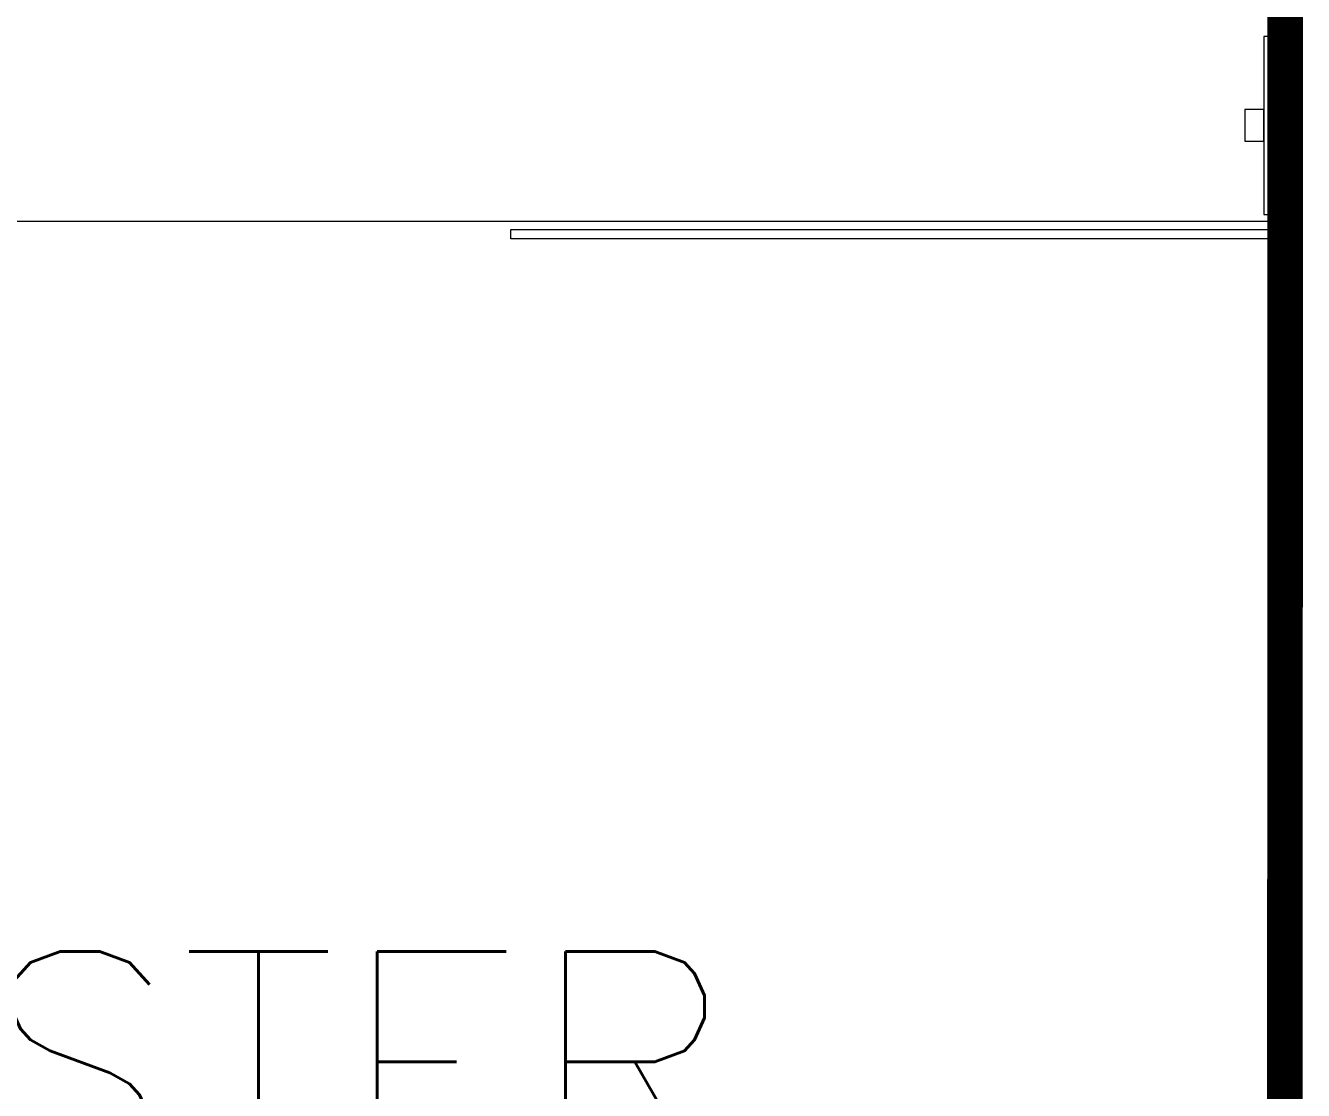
# Model space of a CAD drawing. Header units: metres. Extents: x 113 to 2416, y -346 to 476.
# Drawn here: x 222.85 to 223.928, y -216.234 to -215.336 of the extents above; entities that cross this region are included whole.
import ezdxf

# ---------------------------------------------------------------- set-up
doc = ezdxf.new("R2010")
doc.units = ezdxf.units.M
doc.linetypes.add('0', pattern=[0])
doc.layers.get('0').update_dxf_attribs({"color": 250, "linetype": '0', "lineweight": 20})
for name, color, linetype, lineweight in [('A-WALL', 250, 'Continuous', 20), ('baños', 140, 'Continuous', 0), ('SE-3', 253, 'Continuous', 5), ('textos', 7, 'Continuous', 0)]:
    doc.layers.add(name, color=color, linetype=linetype, lineweight=lineweight)
doc.layers.add('REVESTIMIENTO EXTERIOR', color=7, linetype='Continuous', lineweight=5, true_color=0xffdebd)
doc.styles.get("Standard").update_dxf_attribs({"font": 'arial.ttf', "height": 0.1875})

# ---------------------------------------------------------------- blocks, each defined once
blk = doc.blocks.new('PL BASE 2N NASAS 09')
at = {"layer": 'A-WALL'}
blk.add_line((173.9475, -21.6017), (173.9475, -23.8967), dxfattribs=at)
at = {"layer": 'baños'}
blk.add_line((173.9475, -22.6608), (172.0475, -22.6608), dxfattribs=at)
for points in [[(173.9475, -22.5047), (173.9302, -22.5047), (173.9302, -22.6547), (173.9475, -22.6547)], [(173.9302, -22.5663), (173.9144, -22.5663), (173.9144, -22.5931), (173.9302, -22.5931)], [(173.9475, -22.6754), (173.2954, -22.6754), (173.2954, -22.6676), (173.9475, -22.6676)]]:
    blk.add_lwpolyline(points, close=True, dxfattribs=at)
at = {"layer": 'baños', "linetype": 'Continuous', "flags": 8}
for tag, p in [('MODELNUMBER', (167.1329, -5.6306, 0)), ('TRADENAME', (167.1329, -5.6307, 0)), ('PRODUCT', (167.1329, -5.6307, 0)), ('MATERIAL', (167.1329, -5.6307, 0)), ('MODELNUMBER', (168.3076, -5.6306, 0)), ('TRADENAME', (168.3076, -5.6307, 0)), ('PRODUCT', (168.3076, -5.6307, 0)), ('MATERIAL', (168.3076, -5.6307, 0))]:
    blk.add_attdef(tag, p, '', height=0.0000254, rotation=180.0001, dxfattribs=at)
at = {"layer": 'baños', "linetype": 'Continuous'}
for tag, p, rotation in [('MODELNUMBER', (169.2428, -19.7065), 180.0001), ('TRADENAME', (169.2428, -19.7064), 180.0001), ('MATERIAL', (169.243, -19.7063), 180.0001), ('PRODUCT', (169.243, -19.7064), 180.0001), ('MODELNUMBER', (169.9524, -19.7065), 179.9999), ('MATERIAL', (169.9524, -19.7063), 179.9999), ('TRADENAME', (169.9524, -19.7064), 179.9999), ('PRODUCT', (169.9524, -19.7064), 179.9999)]:
    blk.add_attdef(tag, p, '', height=0.0000254, rotation=rotation, dxfattribs=at)
at = {"layer": 'textos', "insert": (172.4974, -24.1217), "char_height": 0.195, "width": 1.854973, "attachment_point": 7}
blk.add_mtext('{\\Fromans|c0;MASTER BATHROOM\\P2}', dxfattribs=at)
blk = doc.blocks.new('PL MUEBLES 2N NASAS 09')
blk.add_blockref('PL BASE 2N NASAS 09', (49.9143, 62.717))

msp = doc.modelspace()

# ---------------------------------------------------------------- linework, layer by layer
at = {"layer": 'REVESTIMIENTO EXTERIOR', "color": 30, "true_color": 0xf8991e, "const_width": 0.03}
msp.add_lwpolyline([(223.9126, -215.4902), (223.913, -214.4601, 0.376555), (223.8618, -214.4018), (221.9118, -214.4018)], format="xyb", dxfattribs=at)
at = {"layer": 'SE-3', "color": 254, "true_color": 0xd7ebd2, "transparency": 33554687, "const_width": 0.03}
msp.add_lwpolyline([(221.8746, -215.5009), (222.0118, -215.5009), (222.0118, -217.8519), (223.9118, -217.8519), (223.9126, -215.4902)], dxfattribs=at)

# ---------------------------------------------------------------- block references
at = {"layer": 'REVESTIMIENTO EXTERIOR', "color": 30, "true_color": 0xf8991e}
msp.add_blockref('PL MUEBLES 2N NASAS 09', (0.05, -255.5571), dxfattribs=at)

doc.saveas('drawing.dxf')
